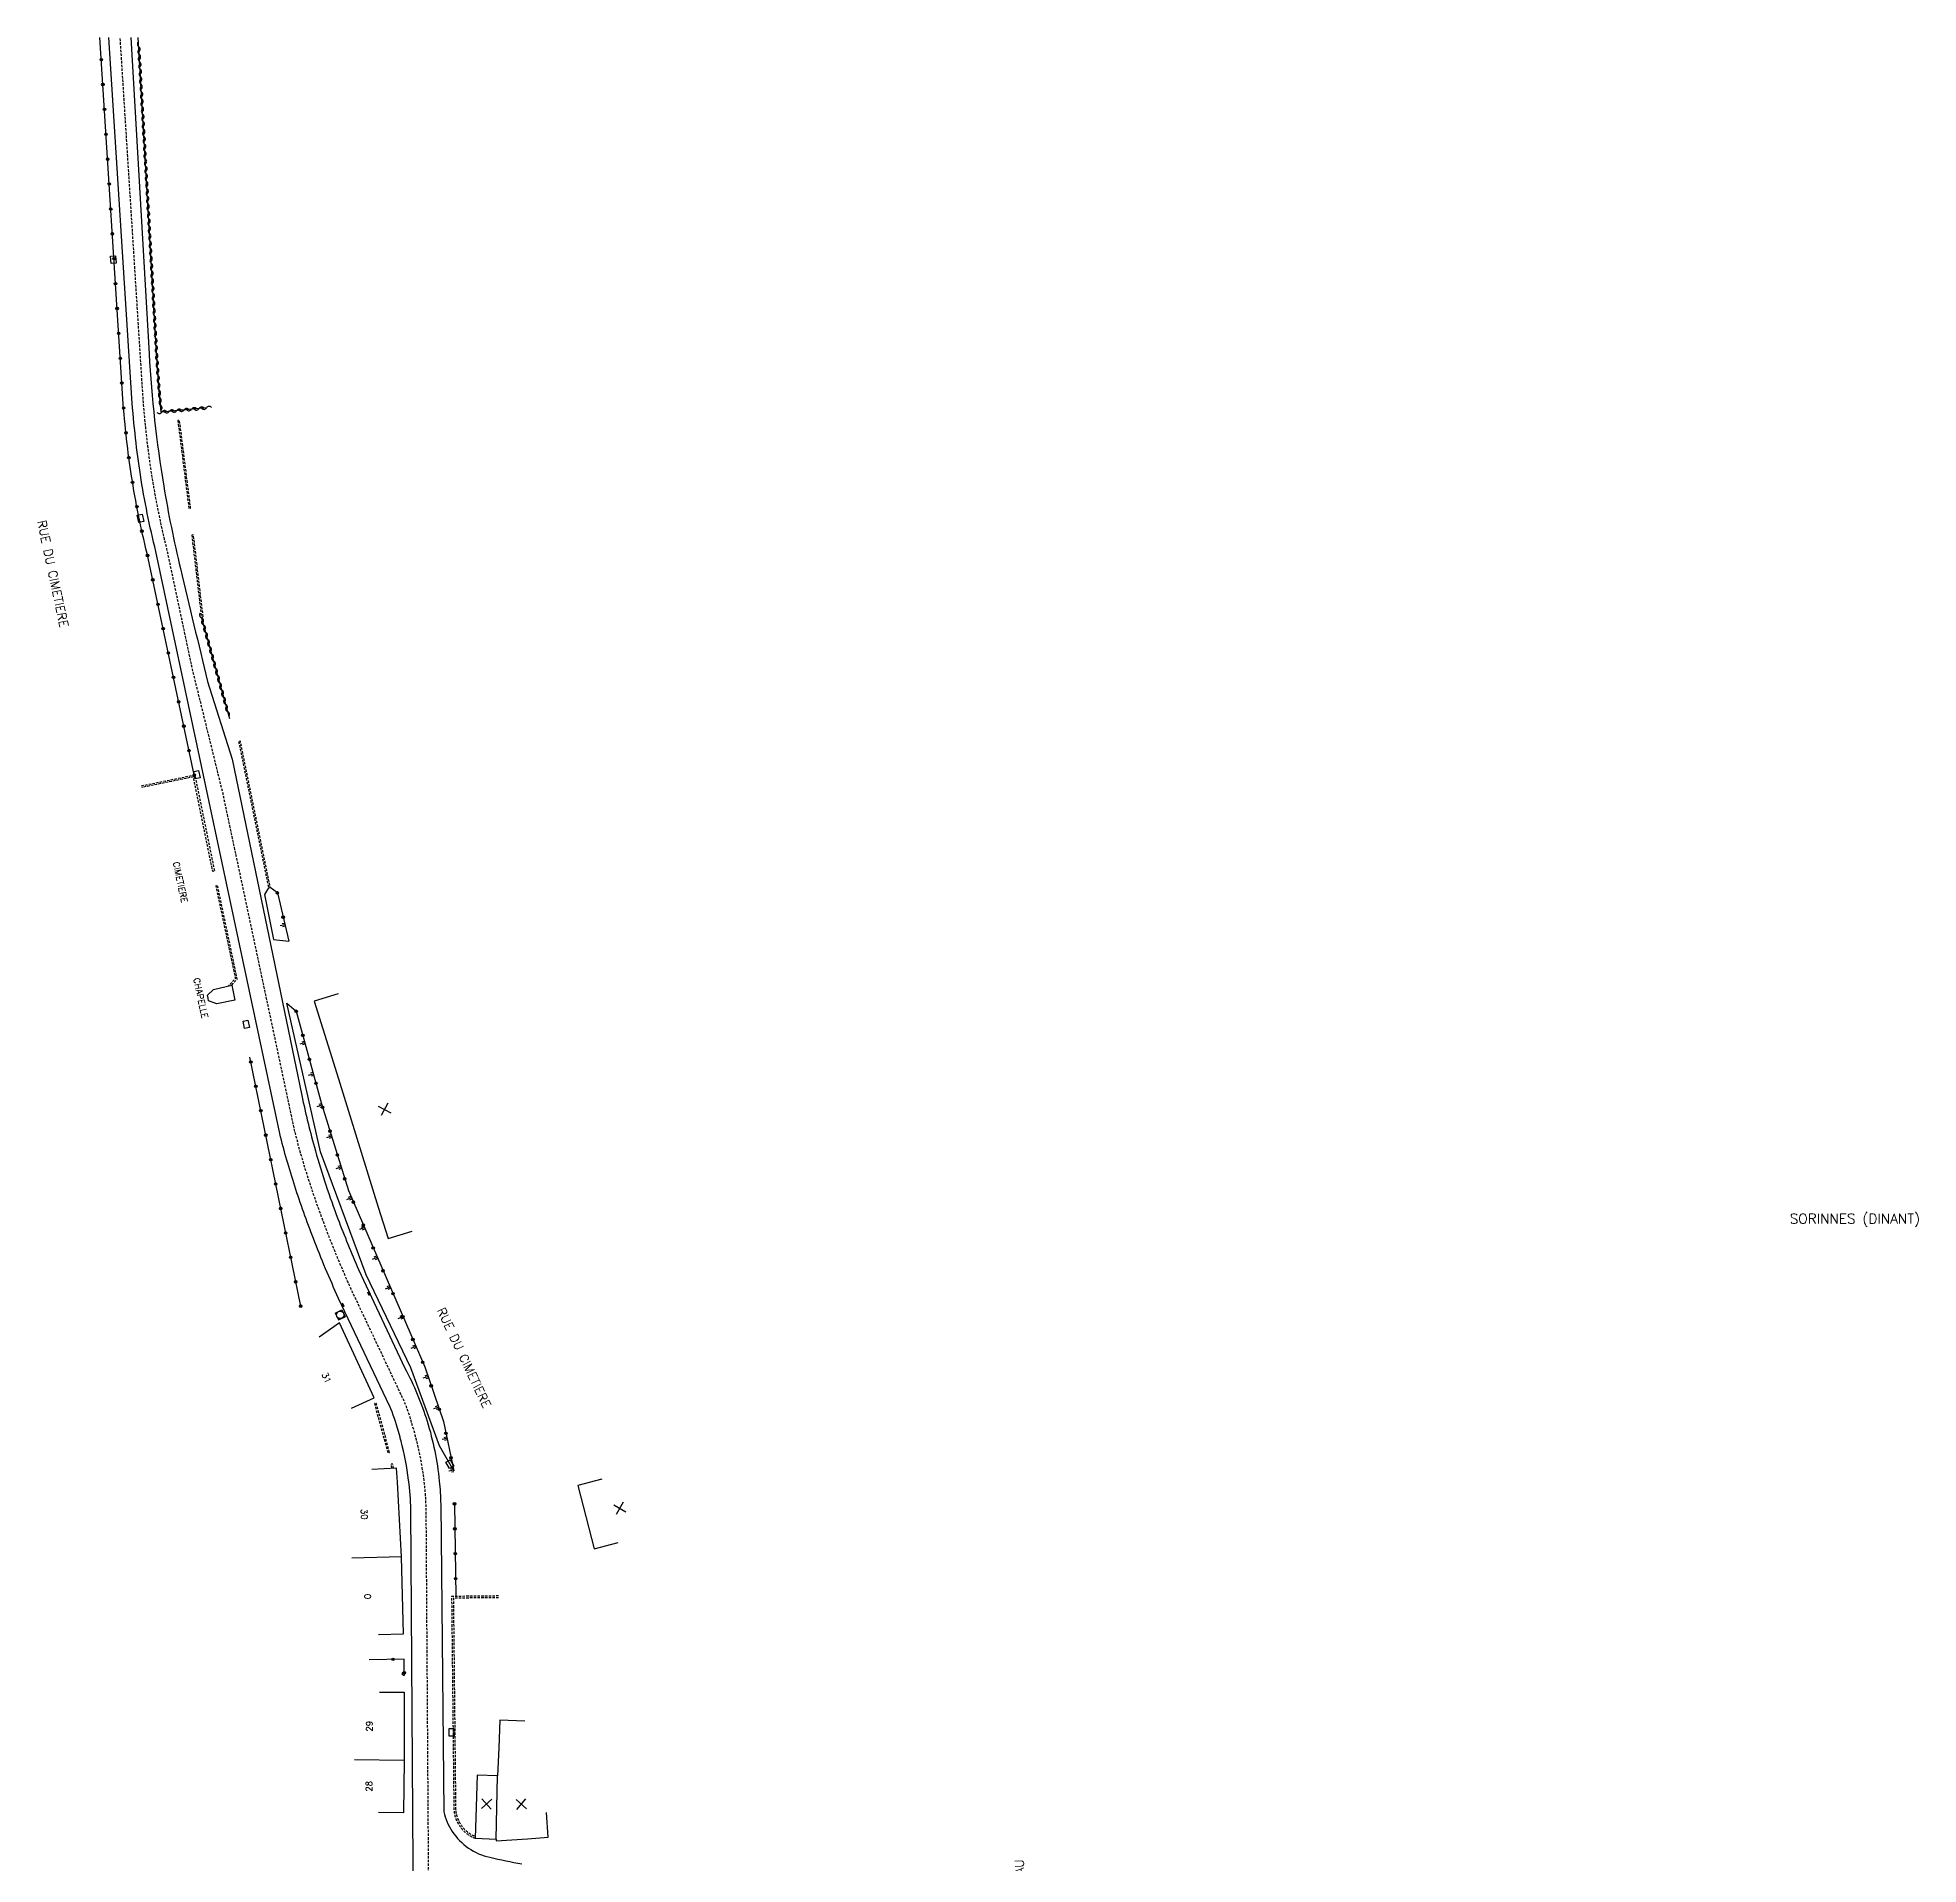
# Model space of a CAD drawing. Header units: millimetres. Extents: x 193000 to 194000, y 105162 to 106000.
# Drawn here: x 193607 to 193984.2, y 105633.7 to 106000 of the extents above; entities that cross this region are included whole.
import ezdxf
from ezdxf.enums import TextEntityAlignment as Align

# ---------------------------------------------------------------- set-up
doc = ezdxf.new("R2010")
doc.units = ezdxf.units.MM
doc.linetypes.add('DASHED', pattern=[0.75, 0.5, -0.25])
doc.layers.get('0').update_dxf_attribs({"linetype": 'CONTINUOUS'})
for name, color, linetype in [('W0001', 6, 'DASHED'), ('W0008', 7, 'CONTINUOUS'), ('W0100', 7, 'CONTINUOUS'), ('W0112', 1, 'DASHED'), ('W0211', 2, 'CONTINUOUS'), ('W0310', 3, 'CONTINUOUS'), ('W0322', 7, 'CONTINUOUS'), ('W0400', 7, 'CONTINUOUS'), ('W0420', 7, 'CONTINUOUS'), ('W0980', 7, 'CONTINUOUS'), ('W0984', 7, 'CONTINUOUS'), ('W0989', 7, 'CONTINUOUS'), ('W0991', 7, 'CONTINUOUS'), ('W1102', 7, 'CONTINUOUS'), ('W1471', 7, 'CONTINUOUS')]:
    doc.layers.add(name, color=color, linetype=linetype)
doc.styles.get("Standard").update_dxf_attribs({"font": 'romans.shx', "width": 0.85})

# ---------------------------------------------------------------- blocks, each defined once
blk = doc.blocks.new('T1471')
at = {"color": 0, "linetype": 'Continuous', "flags": 128}
blk.add_lwpolyline([(-0.75, -0.5), (-0.75, 0.5), (0.75, 0.5), (0.75, -0.5), (-0.75, -0.5)], dxfattribs=at)
blk = doc.blocks.new('T400')
for p, q in [((-0.15, 0.3), (0.15, 0.3)), ((-0.15, -0.25), (-0.15, 0.3)), ((-0.15, 0.15), (0.15, 0.15)), ((-0.15, 0), (0.15, 0)), ((0.15, 0.3), (0.15, -0.25)), ((-0.15, -0.15), (0.15, -0.15)), ((-0.15, -0.25), (-0.15, -0.3)), ((-0.15, -0.3), (0.15, -0.3)), ((0.15, -0.3), (0.15, -0.25))]:
    blk.add_line(p, q)
blk = doc.blocks.new('T420')
for p, q in [((0.75, 0.75), (-0.75, 0.75)), ((-0.75, 0.75), (-0.75, -0.75)), ((0.75, 0.75), (0.75, -0.75)), ((0.75, -0.75), (-0.75, -0.75))]:
    blk.add_line(p, q)
blk.add_ellipse((0, 0), major_axis=(-0.53, 0.53), ratio=1, start_param=3.926991, end_param=10.210176)
blk = doc.blocks.new('t211o')
at = {"color": 0, "linetype": 'Continuous'}
for p, q in [((-0.29, 0.5), (-0.29, 0)), ((0, 1), (0, 0)), ((0.29, 0.5), (0.29, 0))]:
    blk.add_line(p, q, dxfattribs=at)
blk = doc.blocks.new('t991o')
at = {"color": 0, "linetype": 'Continuous'}
for p, q in [((-1, 1), (1, -1)), ((-1, -1), (1, 1))]:
    blk.add_line(p, q, dxfattribs=at)
blk = doc.blocks.new('t322o')
at = {"color": 0, "linetype": 'Continuous'}
for radius in [0.25, 0.15]:
    blk.add_circle((0, 0), radius, dxfattribs=at)
blk = doc.blocks.new('t310o')
at = {"color": 0, "linetype": 'Continuous'}
for centre, start, end in [((-0.5, 0.38), 216.8699, 323.1304), ((0.5, -0.37), 36.8699, 143.1303)]:
    blk.add_arc(centre, 0.625, start, end, dxfattribs=at)

msp = doc.modelspace()

# ---------------------------------------------------------------- linework, layer by layer
at = {"layer": 'W0001', "flags": 128}
msp.add_lwpolyline([(193678.69, 105585.25), (193683.04, 105606.17, 0.024242), (193684.81, 105616.38, 0.009405), (193685.23, 105620.38, 0.008644), (193685.45, 105623.57), (193684.91, 105704.9, 0.024798), (193684.43, 105711.14, 0.033076), (193682.82, 105719.32, -0.00325), (193682.61, 105720.14), (193681.88, 105722.64, 0.049522), (193679.69, 105728.26), (193670.13, 105748.44, -0.015231), (193665.14, 105760.29, -0.013), (193661.46, 105770.63, -0.018013), (193658.51, 105780.89), (193644.15, 105848.41), (193638.02, 105873.37), (193632.9, 105897.45, -0.022452), (193629.83, 105912.67, -0.01056), (193628.86, 105919.9, -0.008982), (193628.11, 105927.87), (193623.53, 106000)], format="xyb", dxfattribs=at)
at = {"layer": 'W0008', "flags": 128}
for points in [[(193675.68, 105585.81), (193680.05, 105606.81, 0.024296), (193681.77, 105616.75, 0.009405), (193682.18, 105620.64, 0.008402), (193682.38, 105623.64), (193681.85, 105704.85, 0.024661), (193681.39, 105710.75, 0.033076), (193679.86, 105718.54, -0.003043), (193679.66, 105719.34), (193678.94, 105721.8, 0.050044), (193676.94, 105726.9), (193667.35, 105747.15, -0.015256), (193662.28, 105759.19, -0.013), (193658.55, 105769.68, -0.018099), (193655.53, 105780.21), (193630.69, 105896.94, -0.022396), (193627.59, 105912.32, -0.01056), (193626.61, 105919.65, -0.008998), (193625.85, 105927.71), (193621.27, 106000)], [(193625.65, 106000), (193629.33, 105936.58, 0.027493), (193632.26, 105910.08, 0.017411), (193635.61, 105893.52, 0.000875), (193641.06, 105870.87), (193645.97, 105855.34), (193659.96, 105787.88, 0.017437), (193662.68, 105776.79, 0.021957), (193667.19, 105763.14, 0.012676), (193671.36, 105752.95), (193680.65, 105733.21, -0.04526), (193685.1, 105722.52, -0.050654), (193687.53, 105710.55, -0.019436), (193687.81, 105705.89), (193688.44, 105644.22, 0.089889), (193690.14, 105640.26, 0.195665), (193697.66, 105635.1, 0.01231), (193704.09, 105633.78)]]:
    msp.add_lwpolyline(points, format="xyb", dxfattribs=at)
at = {"layer": 'W0100'}
msp.add_lwpolyline([(193645.9, 105810.01), (193646.55, 105806.97), (193642.89, 105806.26), (193641.27, 105806.83), (193641.15, 105807.4), (193641.02, 105807.96), (193642.27, 105809.15)], close=True, dxfattribs=at)
for points in [[(193667.23, 105808.27), (193662.45, 105806.78), (193667.3, 105791.17), (193675.29, 105765.45), (193677.29, 105759.16), (193682.06, 105760.68)], [(193669.93, 105725.15), (193674.47, 105727.24), (193667.53, 105742.27), (193663.45, 105739.38)], [(193675.35, 105679.76), (193680.34, 105679.88), (193679.98, 105695.34), (193679.12, 105710.31), (193678.96, 105713.14), (193673.97, 105712.85)], [(193720.16, 105710.89), (193715.32, 105709.64), (193718.58, 105696.98), (193723.43, 105698.23)], [(193675.52, 105668.2), (193680.52, 105668.19), (193680.5, 105654.51), (193680.35, 105644), (193675.35, 105644.07)], [(193704.66, 105662.38), (193699.67, 105662.57), (193699.46, 105657.02), (193699.24, 105651.45), (193695.11, 105651.57), (193694.85, 105643.09), (193694.73, 105638.92), (193698.93, 105638.7), (193698.96, 105638.39), (193705.2, 105638.83), (193709.37, 105639.12), (193709.01, 105644.11)]]:
    msp.add_lwpolyline(points, dxfattribs=at)
at = {"layer": 'W0112', "flags": 128}
for points in [[(193635.09, 105923.21), (193637.31, 105905.59), (193637.66, 105905.63), (193635.44, 105923.25)], [(193637.88, 105900.24), (193639.84, 105883.65), (193640.19, 105883.69), (193638.23, 105900.29)], [(193647.29, 105858.85), (193653.3, 105829.49), (193653.64, 105829.56), (193647.63, 105858.92)], [(193677.57, 105716.29), (193674.87, 105726.16), (193674.53, 105726.07), (193677.24, 105716.19)], [(193680.53, 105671.63), (193680.52, 105672.08), (193680.07, 105672.06), (193680.09, 105671.62)]]:
    msp.add_lwpolyline(points, close=True, dxfattribs=at)
for points in [[(193627.8, 105849.97), (193638.48, 105852.16), (193642.44, 105832.86), (193642.1, 105832.79), (193638.21, 105851.75), (193627.87, 105849.62)], [(193645.9, 105810.01), (193647.01, 105811.2), (193643.05, 105829.97), (193642.71, 105829.9), (193646.63, 105811.3), (193645.28, 105809.86)], [(193678.34, 105713.1), (193678.2, 105713.96), (193677.85, 105713.9), (193677.98, 105713.08)]]:
    msp.add_lwpolyline(points, dxfattribs=at)
for points in [[(193699.44, 105687.5), (193690, 105687.4), (193690.46, 105644.74, 0.132283), (193691.57, 105641.43, 0.068207), (193692.79, 105640.06, 0.092533), (193694.73, 105638.92)], [(193699.44, 105687.15), (193690.36, 105687.06), (193690.81, 105644.76, 0.131926), (193691.87, 105641.62, 0.068236), (193693.02, 105640.32, 0.087582), (193694.74, 105639.29, 0.087582)]]:
    msp.add_lwpolyline(points, format="xyb", dxfattribs=at)
at = {"layer": 'W0211', "flags": 128}
for points in [[(193653.3, 105829.49), (193652.48, 105828.19), (193654.26, 105819.17), (193657.37, 105818.82)], [(193655.05, 105828.49), (193653.64, 105829.56)], [(193690.45, 105712.58), (193687.56, 105717.59), (193681.81, 105733.27), (193672.87, 105751.88), (193663.72, 105776.54), (193656.98, 105806.38), (193658.84, 105804.76)]]:
    msp.add_lwpolyline(points, dxfattribs=at)
at = {"layer": 'W0310', "flags": 128}
msp.add_lwpolyline([(193640.84, 105925.76), (193631.77, 105924.91, -0.012233), (193630.83, 105936.67), (193627.16, 106000)], format="xyb", dxfattribs=at)
msp.add_lwpolyline([(193639.84, 105883.65), (193645.44, 105863.49)], dxfattribs=at)
at = {"layer": 'W0322', "flags": 128}
msp.add_lwpolyline([(193638.38, 105852.14), (193628.94, 105896.54, -0.022353), (193625.81, 105912.04, -0.01056), (193624.82, 105919.45, -0.009011), (193624.06, 105927.59), (193619.46, 106000)], format="xyb", dxfattribs=at)
for points in [[(193655.05, 105828.49), (193657.37, 105818.82)], [(193658.84, 105804.76), (193663.93, 105786.19), (193669.3, 105768.79), (193684.61, 105733.42), (193688.37, 105722.47), (193690.45, 105712.58)], [(193659.74, 105745.61), (193653.07, 105778.25), (193649.53, 105795.53)], [(193690.58, 105705.97), (193690.87, 105687.41)], [(193680.52, 105672.08), (193680.48, 105674.84), (193673.46, 105674.68)]]:
    msp.add_lwpolyline(points, dxfattribs=at)
at = {"layer": 'W1102', "flags": 128}
for points in [[(193679.98, 105695.34), (193669.98, 105695.11)], [(193680.5, 105654.51), (193670.5, 105654.65)], [(193698.93, 105638.7), (193699.24, 105651.45)]]:
    msp.add_lwpolyline(points, dxfattribs=at)

# ---------------------------------------------------------------- block references
at = {"layer": 'W0211'}
for p, rotation in [((193656.56, 105822.17), 103.4898246910317), ((193660.56, 105798.5), 105.3244654377819), ((193662.28, 105792.23), 105.324465437637), ((193664, 105785.96), 107.1273915398022), ((193665.92, 105779.75), 107.1273915395779), ((193667.83, 105773.54), 107.1273915397153), ((193669.91, 105767.38), 113.4041506542081), ((193672.49, 105761.42), 113.4041506543619), ((193675.07, 105755.45), 113.4041506542833), ((193677.65, 105749.49), 113.4041506541776), ((193680.23, 105743.52), 113.4041506542427), ((193682.81, 105737.56), 113.4041506543196), ((193685.25, 105731.54), 108.9670908429595), ((193687.37, 105725.39), 108.967090842962), ((193689.07, 105719.13), 101.8759842274679), ((193690.41, 105712.77), 101.8759842341435)]:
    msp.add_blockref('t211o', p, dxfattribs=dict(at, rotation=rotation))
at = {"layer": 'W0310'}
for p, rotation in [((193627.26, 105998.16), 93.32297753545078), ((193627.35, 105996.66), 93.32297753545078), ((193627.44, 105995.16), 93.32297753545078), ((193627.53, 105993.67), 93.32297753545078), ((193627.61, 105992.17), 93.32297753545078), ((193627.7, 105990.67), 93.32297753545078), ((193627.79, 105989.17), 93.32297753545078), ((193627.87, 105987.68), 93.32297753545078), ((193627.96, 105986.18), 93.32297753545078), ((193628.05, 105984.68), 93.32297753545078), ((193628.13, 105983.18), 93.32297753545078), ((193628.22, 105981.69), 93.32297753545078), ((193628.31, 105980.19), 93.32297753545078), ((193628.39, 105978.69), 93.32297753545078), ((193628.48, 105977.19), 93.32297753545078), ((193628.57, 105975.7), 93.32297753545078), ((193628.66, 105974.2), 93.32297753545078), ((193628.74, 105972.7), 93.32297753545078), ((193628.83, 105971.2), 93.32297753545078), ((193628.92, 105969.71), 93.32297753545078), ((193629, 105968.21), 93.32297753545078), ((193629.09, 105966.71), 93.32297753545078), ((193629.18, 105965.21), 93.32297753545078), ((193629.26, 105963.72), 93.32297753545078), ((193629.35, 105962.22), 93.32297753545078), ((193629.44, 105960.72), 93.32297753545078), ((193629.52, 105959.22), 93.32297753545078), ((193629.61, 105957.73), 93.32297753545078), ((193629.7, 105956.23), 93.32297753545078), ((193629.79, 105954.73), 93.32297753545078), ((193629.87, 105953.23), 93.32297753545078), ((193629.96, 105951.74), 93.32297753545078), ((193630.05, 105950.24), 93.32297753545078), ((193630.13, 105948.74), 93.32297753545078), ((193630.22, 105947.24), 93.32297753545078), ((193630.31, 105945.75), 93.32297753545078), ((193630.39, 105944.25), 93.32297753545078), ((193630.48, 105942.75), 93.32297753545078), ((193630.57, 105941.25), 93.32297753545078), ((193630.66, 105939.76), 93.32297753545078), ((193630.74, 105938.26), 93.32297753545078), ((193630.83, 105936.76), 93.32297753545078), ((193630.92, 105935.26), 93.47842840743823), ((193631.01, 105933.77), 93.83483370170642), ((193631.12, 105932.27), 94.19123899597463), ((193631.23, 105930.77), 94.54764429024274), ((193631.35, 105929.28), 94.90404958451103), ((193631.49, 105927.79), 95.26045487877914), ((193631.88, 105924.92), 185.3653053003203), ((193631.63, 105926.29), 95.61686017304734), ((193633.37, 105925.06), 185.3653053003203), ((193634.87, 105925.2), 185.3653053003203), ((193636.36, 105925.34), 185.3653053003203), ((193637.85, 105925.48), 185.3653053003203), ((193639.35, 105925.62), 185.3653053003203), ((193640.84, 105925.76), 185.3653053003203), ((193639.84, 105883.65), 285.5152796681784), ((193640.24, 105882.21), 285.5152796681784), ((193640.65, 105880.76), 285.5152796681784), ((193641.05, 105879.31), 285.5152796681784), ((193641.45, 105877.87), 285.5152796681784), ((193641.85, 105876.42), 285.5152796681784), ((193642.25, 105874.98), 285.5152796681784), ((193642.65, 105873.53), 285.5152796681784), ((193643.05, 105872.09), 285.5152796681784), ((193643.45, 105870.64), 285.5152796681784), ((193643.86, 105869.2), 285.5152796681784), ((193644.26, 105867.75), 285.5152796681784), ((193644.66, 105866.31), 285.5152796681784), ((193645.06, 105864.86), 285.5152796681784)]:
    msp.add_blockref('t310o', p, dxfattribs=dict(at, rotation=rotation))
at = {"layer": 'W0322'}
for p, rotation in [((193619.74, 105995.59), 93.63043201214228), ((193620.06, 105990.6), 93.63043201214228), ((193620.38, 105985.61), 93.63043201214228), ((193620.69, 105980.62), 93.63043201214228), ((193621.01, 105975.63), 93.63043201214228), ((193621.33, 105970.64), 93.63043201214228), ((193621.64, 105965.65), 93.63043201214228), ((193621.96, 105960.66), 93.63043201214228), ((193622.28, 105955.67), 93.63043201214228), ((193622.59, 105950.68), 93.63043201214228), ((193622.91, 105945.69), 93.63043201214228), ((193623.23, 105940.7), 93.63043201214228), ((193623.54, 105935.71), 93.63043201214228), ((193623.86, 105930.72), 93.63043201214228), ((193624.21, 105925.73), 94.81255298765386), ((193624.68, 105920.75), 96.07593939424267), ((193625.27, 105915.79), 97.60147910099951), ((193626, 105910.84), 99.2201852695183), ((193626.88, 105905.92), 100.8388914378201), ((193627.88, 105901.02), 102.457597606122), ((193629.02, 105896.15), 102.0126237690555), ((193630.06, 105891.26), 102.0126237690555), ((193631.1, 105886.37), 102.0126237690555), ((193632.14, 105881.48), 102.0126237690555), ((193633.18, 105876.59), 102.0126237690555), ((193634.22, 105871.7), 102.0126237690555), ((193635.26, 105866.81), 102.0126237690555), ((193636.3, 105861.92), 102.0126237690555), ((193637.34, 105857.03), 102.0126237690555), ((193638.38, 105852.14), 102.0126237690555), ((193655.05, 105828.49), 283.4898246908566), ((193656.22, 105823.63), 283.4898246908566), ((193658.84, 105804.76), 285.3244654377631), ((193660.17, 105799.94), 285.3244654377631), ((193661.49, 105795.12), 285.3244654377631), ((193649.73, 105794.59), 101.5499170237846), ((193650.73, 105789.69), 101.5499170237846), ((193662.81, 105790.3), 285.3244654377631), ((193651.73, 105784.8), 101.5499170237846), ((193664.15, 105785.48), 287.1273915396052), ((193665.62, 105780.7), 287.1273915396052), ((193652.73, 105779.9), 101.5499170237846), ((193653.73, 105775), 101.5499170237764), ((193667.1, 105775.93), 287.1273915396052), ((193654.73, 105770.1), 101.5499170237764), ((193668.57, 105771.15), 287.1273915396052), ((193655.73, 105765.2), 101.5499170237764), ((193670.3, 105766.47), 293.404150654282), ((193672.29, 105761.88), 293.404150654282), ((193656.73, 105760.3), 101.5499170237764), ((193657.73, 105755.4), 101.5499170237764), ((193674.27, 105757.29), 293.404150654282), ((193658.74, 105750.5), 101.5499170237764), ((193676.26, 105752.7), 293.404150654282), ((193678.25, 105748.11), 293.404150654282), ((193659.74, 105745.61), 101.5499170237764), ((193680.23, 105743.52), 293.404150654282), ((193682.22, 105738.93), 293.404150654282), ((193684.2, 105734.34), 293.404150654282), ((193685.9, 105729.64), 288.9670908430277), ((193687.53, 105724.92), 288.9670908430277), ((193688.86, 105720.11), 281.875984227541), ((193689.89, 105715.21), 281.875984227541), ((193690.58, 105705.97), 270.8949866578262), ((193690.66, 105700.97), 270.8949866578262), ((193690.73, 105695.97), 270.8949866578262), ((193690.81, 105690.97), 270.8949866578262), ((193678.24, 105674.79), 181.3451798830743), ((193680.52, 105672.08), 90.80647623370177)]:
    msp.add_blockref('t322o', p, dxfattribs=dict(at, rotation=rotation))
at = {"layer": 'W0400'}
for p, rotation in [((193673.44, 105748.18), 25.20055824827259), ((193668.15, 105745.81), 205.3622479279698)]:
    msp.add_blockref('T400', p, dxfattribs=dict(at, rotation=rotation))
at = {"layer": 'W0420', "rotation": 115.3622479279698}
msp.add_blockref('T420', (193667.66, 105743.86), dxfattribs=at)
at = {"layer": 'W0991'}
for p, rotation in [((193676.55, 105785.07), 287.3103405693759), ((193723.73, 105705.06), 284.4705716530465), ((193697.02, 105645.8), 357.0914731833869), ((193703.99, 105645.76), 4.003176410680734)]:
    msp.add_blockref('t991o', p, dxfattribs=dict(at, rotation=rotation))
at = {"layer": 'W1471'}
for p, rotation in [((193622.16, 105955.49), 93.63043201112923), ((193627.6, 105903.61), 101.6181243204225), ((193638.93, 105852.19), 101.6035163074794), ((193648.82, 105802.15), 101.8949713458788), ((193689.65, 105713.93), 299.9959577127657), ((193689.99, 105660.16), 270.609343366202)]:
    msp.add_blockref('T1471', p, dxfattribs=dict(at, rotation=rotation))

# ---------------------------------------------------------------- texts
at = {"layer": 'W0980'}
msp.add_text('SORINNES (DINANT)', height=2, dxfattribs=at).set_placement((193971.48, 105763.02), align=Align.MIDDLE)
at = {"layer": 'W0984'}
for s, rotation, p in [('CIMETIERE', 282.0126, (193635.59, 105830.65)), ('CHAPELLE', 282.1251, (193639.69, 105807.4))]:
    msp.add_text(s, height=1.25, rotation=rotation, dxfattribs=at).set_placement(p, align=Align.MIDDLE)
at = {"layer": 'W0989'}
for s, rotation, p in [('RUE DU CIMETIERE', 282.0126, (193610.04, 105892.49)), ('RUE DU CIMETIERE', 295.3622, (193692.5, 105735.27)), ('RUE DU CHATEAU', 92.121, (193804.23, 105624.42))]:
    msp.add_text(s, height=1.75, rotation=rotation, dxfattribs=at).set_placement(p, align=Align.MIDDLE)
at = {"layer": 'W0991'}
for s, rotation, p in [('31', 294.7714, (193664.92, 105731.23)), ('30', 273.2869, (193672.48, 105703.9)), ('0', 271.3452, (193673.17, 105687.39)), ('29', 89.9154, (193673.51, 105661.38)), ('28', 89.1735, (193673.43, 105649.33))]:
    msp.add_text(s, height=1.25, rotation=rotation, dxfattribs=at).set_placement(p, align=Align.MIDDLE)

doc.saveas('drawing.dxf')
